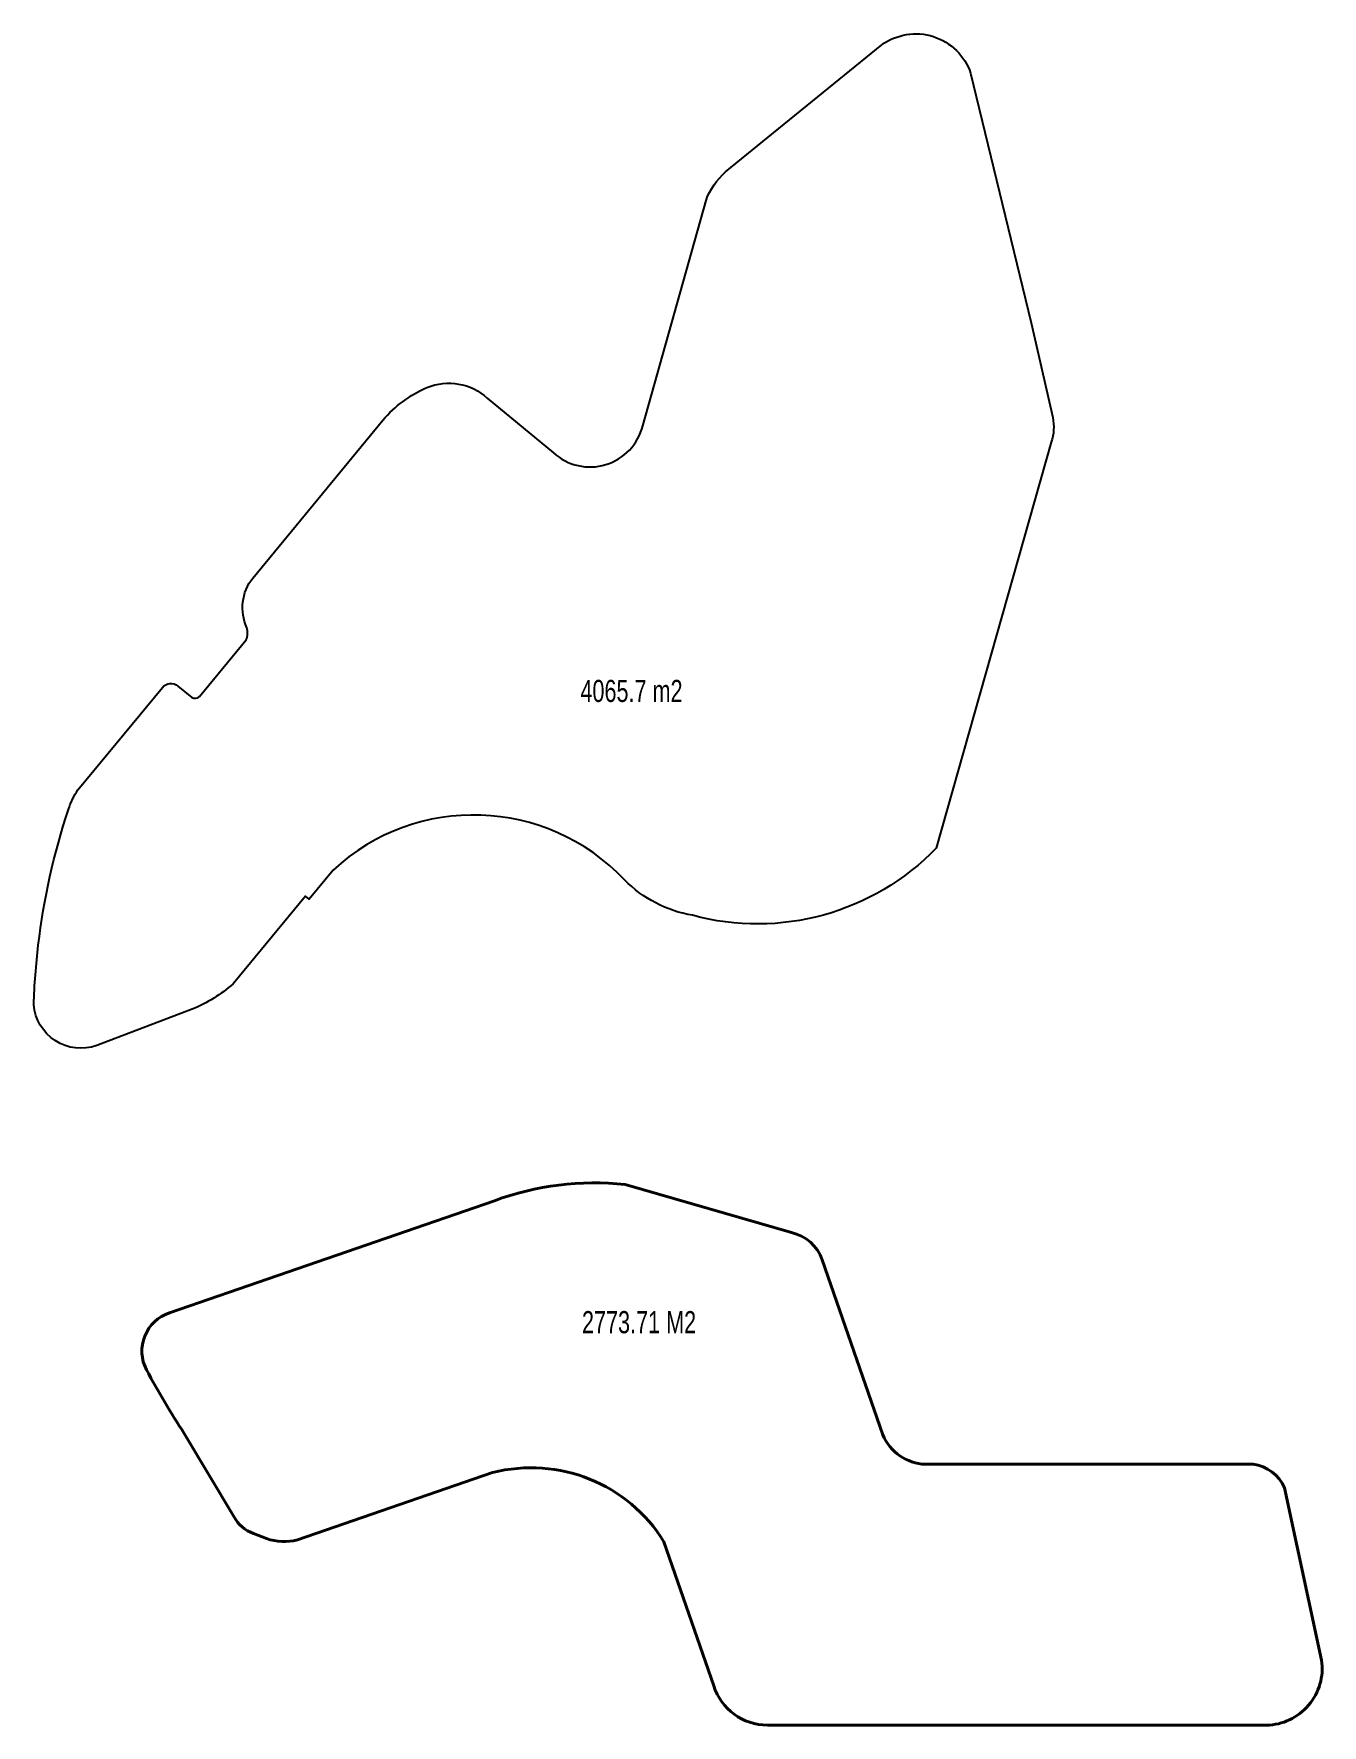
# Model space of a CAD drawing. Header units: millimetres. Extents: x -11451263 to 11578383104, y -507 to 1450429.
# Drawn here: x 12319259 to 12435842, y 796975 to 949967 of the extents above; entities that cross this region are included whole.
import ezdxf
from ezdxf.enums import TextEntityAlignment as Align

# ---------------------------------------------------------------- set-up
doc = ezdxf.new("R2010")
doc.units = ezdxf.units.MM
doc.header["$MEASUREMENT"] = 0
doc.layers.add('A-GLAZ', color=135, linetype='CONTINUOUS')
doc.layers.add('Xref_ST_MBDV Cot vach 30.7.2022$0$KT-Text', color=7, linetype='CONTINUOUS')
doc.layers.add('KT-Net cat', color=1, linetype='CONTINUOUS', lineweight=40)
doc.styles.add('Xref_ST_MBDV Cot vach 30.7.2022$0$Arial', font='arial.ttf', dxfattribs={"width": 0.7})

msp = doc.modelspace()

# ---------------------------------------------------------------- linework, layer by layer
at = {"layer": 'A-GLAZ'}
msp.add_lwpolyline([(12319665.8, 867545.3, -0.05031291), (12322398.3, 879814.8, -0.07174332), (12323242.5, 881584.2), (12330891.1, 890837, -0.41420189), (12332298.9, 890971.3), (12333548.6, 889939.3, 0.36649716), (12334252.5, 890038.8), (12338465.6, 895140.4, 0.19758646), (12338530, 896249.7, -0.27663426), (12339064.8, 900734.5), (12350851.4, 915014.1, -0.1142952), (12354830.6, 917972.1, -0.29287437), (12360287.7, 917010.5), (12366281.8, 912060.4, 0.56448257), (12374366, 914500.7), (12380085.3, 934904, -0.12378078), (12381854.4, 937483.1), (12395989.2, 948965.1, -0.50606653), (12404028.2, 946406.9), (12409495.6, 923827.9), (12411466.4, 915259.2, -0.13341814), (12411322.8, 913036.8), (12400910.5, 876315.3), (12400910.5, 876315.3, -0.27369623), (12378867.3, 870230.7), (12378867.3, 870230.7), (12378867.3, 870230.7), (12378867.3, 870230.7, -0.15695643), (12372715.7, 873429.8, 0.41079276), (12346339.3, 874321.5), (12344175.8, 871698.7), (12343844.2, 871972.5), (12337294.2, 864041.1, -0.08021577), (12333590.1, 861733.9), (12324962.2, 858455, -0.49383424), (12319259, 862151, -0.02217052), (12319665.8, 867545.3)], format="xyb", dxfattribs=at)
at = {"layer": 'KT-Net cat'}
msp.add_lwpolyline([(12360934.6, 844419.3, -0.1140331), (12372754.9, 845884), (12387813.7, 841532.9, -0.26046729), (12390604.7, 839058.3), (12396075.1, 823246.1, 0.29086334), (12399939.4, 820575.3), (12429586.4, 820575.3, -0.26552759), (12432425.5, 818453.2), (12435790, 802846.9, -0.4513715), (12430789.1, 796975.3), (12385651.7, 796975.3, -0.32678099), (12380786.9, 800544.1), (12376281.1, 813564.6, 0.32770177), (12360771.6, 819821.5), (12343116.5, 813730.4, -0.1330764), (12340305.8, 813847.8), (12339133.6, 814304.2, -0.18372099), (12337346.9, 815856.8), (12332876.4, 823359.1, -0.02215701), (12329458.7, 829114.7, -0.46209186), (12331535.2, 834280.4), (12360934.6, 844419.3)], format="xyb", dxfattribs=at)

# ---------------------------------------------------------------- texts
at = {"layer": 'Xref_ST_MBDV Cot vach 30.7.2022$0$KT-Text', "color": 1, "style": 'Xref_ST_MBDV Cot vach 30.7.2022$0$Arial', "width": 0.7}
for s, p in [('4065.7 m2', (12373341.6, 889528.5)), ('2773.71 M2', (12374026.1, 832430))]:
    msp.add_text(s, height=2000, rotation=360, dxfattribs=at).set_placement(p, align=Align.CENTER)

doc.saveas('drawing.dxf')
